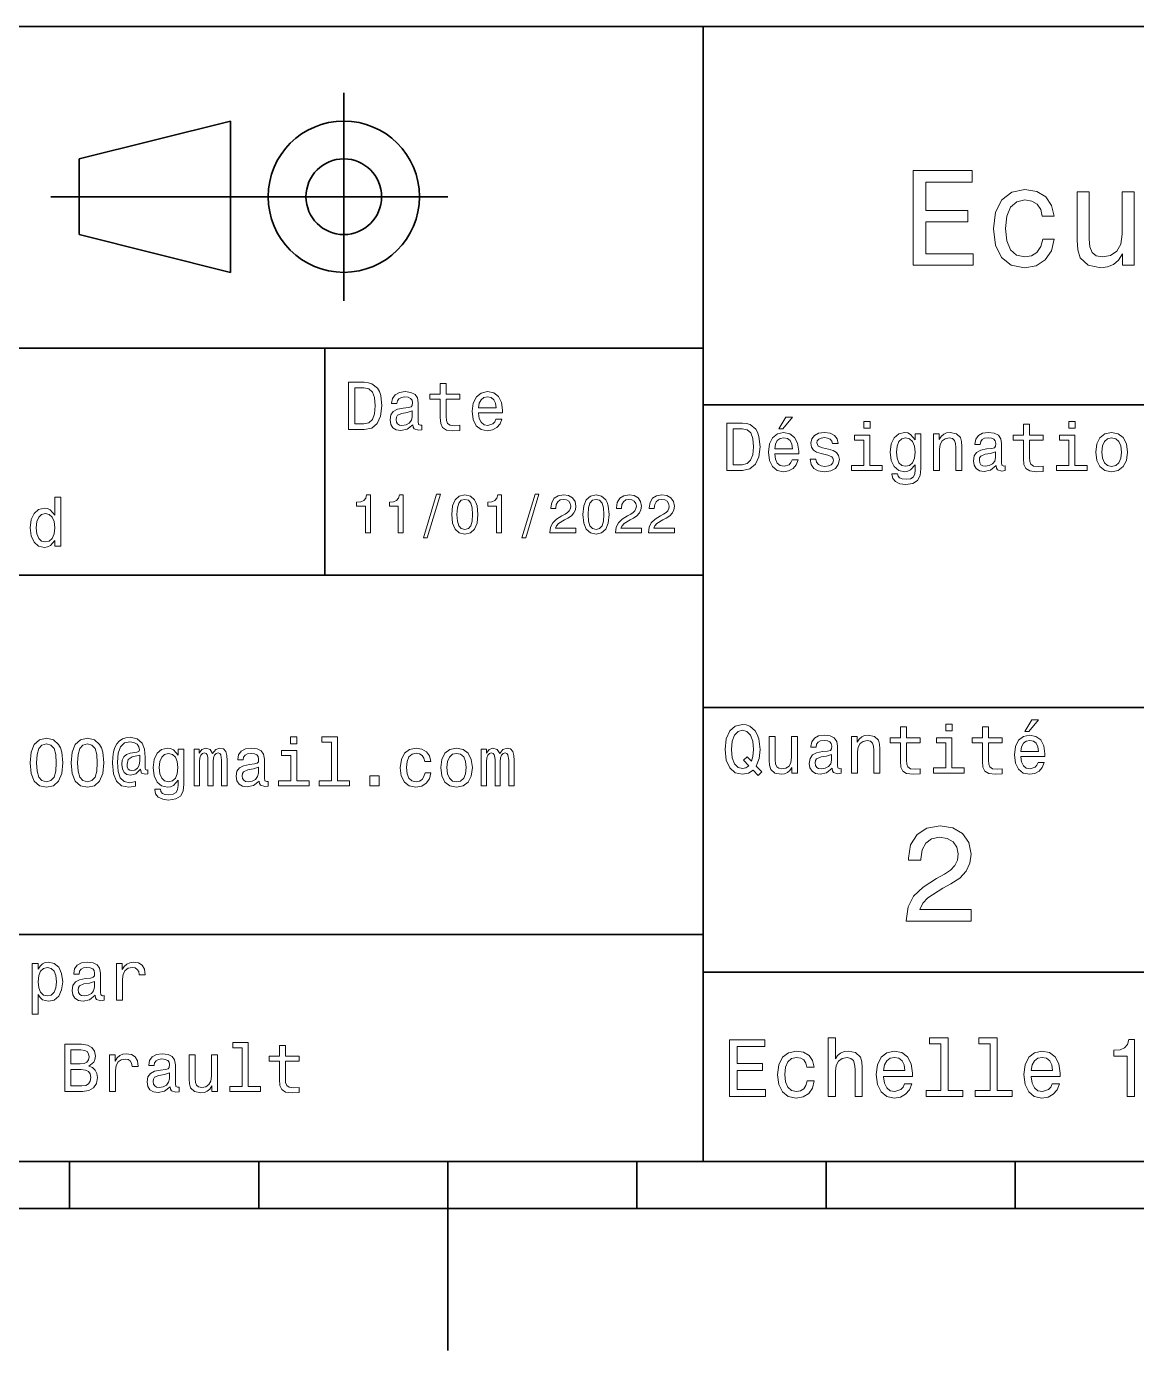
# Model space of a CAD drawing. Extents: x 0 to 297, y 0 to 210.
# Drawn here: x 126.2 to 184.9, y 0 to 70 of the extents above; entities that cross this region are included whole.
import ezdxf

# ---------------------------------------------------------------- set-up
doc = ezdxf.new("R2010")
doc.units = 0

msp = doc.modelspace()

# ---------------------------------------------------------------- linework, layer by layer
at = {"color": 7, "lineweight": 35}
for p, q in [((97, 70), (287, 70)), ((162, 10), (162, 70)), ((127.5, 61), (148.5, 61)), ((97, 53), (162, 53)), ((162, 50), (287, 50)), ((97, 41), (162, 41)), ((162, 34), (287, 34)), ((97, 22), (162, 22)), ((162, 20), (287, 20)), ((10, 10), (287, 10)), ((97, 10), (287, 10)), ((98.5, 7.5), (198.5, 7.5))]:
    msp.add_line(p, q, dxfattribs=at)
at = {"color": 7, "lineweight": 35, "ltscale": 0.275}
msp.add_line((143, 55.5), (143, 66.5), dxfattribs=at)
at = {"color": 7, "lineweight": 35, "ltscale": 0.206155}
for p, q in [((129, 63), (137, 65)), ((137, 57), (129, 59))]:
    msp.add_line(p, q, dxfattribs=at)
at = {"color": 7, "lineweight": 35, "ltscale": 0.2}
msp.add_line((137, 65), (137, 57), dxfattribs=at)
at = {"color": 7, "lineweight": 35, "ltscale": 0.1}
msp.add_line((129, 59), (129, 63), dxfattribs=at)
at = {"color": 7, "lineweight": 35, "ltscale": 0.3}
msp.add_line((142, 41), (142, 53), dxfattribs=at)
at = {"color": 7, "lineweight": 35, "ltscale": 0.0625}
for p, q in [((128.5, 10), (128.5, 7.5)), ((138.5, 10), (138.5, 7.5)), ((158.5, 10), (158.5, 7.5)), ((168.5, 10), (168.5, 7.5)), ((178.5, 10), (178.5, 7.5))]:
    msp.add_line(p, q, dxfattribs=at)
at = {"color": 7, "lineweight": 35, "ltscale": 0.25}
msp.add_line((148.5, 10), (148.5, 0), dxfattribs=at)
at = {"color": 7, "lineweight": 13}
for points in [[(173.109512, 57.381123), (176.279541, 57.381123), (176.279541, 57.986309), (173.772339, 57.986309), (173.772339, 59.679394), (176.005768, 59.679394), (176.005768, 60.277374), (173.772339, 60.277374), (173.772339, 61.775936), (176.221893, 61.775936), (176.221893, 62.381123), (173.109512, 62.381123)], [(179.932281, 59.967579), (180.559082, 59.967579), (180.429398, 60.543945), (180.119598, 60.997837), (179.636887, 61.278816), (179.010086, 61.386887), (178.318436, 61.242794), (177.792511, 60.839336), (177.46109, 60.183716), (177.345825, 59.304752), (177.453888, 58.432995), (177.778091, 57.78458), (178.289627, 57.381123), (178.988464, 57.244236), (179.608063, 57.352303), (180.090775, 57.6549), (180.42218, 58.130402), (180.566284, 58.764408), (179.96109, 58.764408), (179.853027, 58.36095), (179.651291, 58.058357), (179.363113, 57.871037), (179.010086, 57.8134), (178.570602, 57.907059), (178.253601, 58.195244), (178.059082, 58.663544), (177.994232, 59.326366), (178.059082, 59.974781), (178.260803, 60.443081), (178.585007, 60.731266), (179.010086, 60.83213), (179.38472, 60.767288), (179.66571, 60.601585), (179.853027, 60.327808)], [(184.788177, 61.25), (184.154175, 61.25), (184.154175, 59.016571), (184.082123, 58.497837), (183.873199, 58.123196), (183.548996, 57.892651), (183.123917, 57.820602), (182.785294, 57.878242), (182.569168, 58.051151), (182.446686, 58.346542), (182.417862, 58.764408), (182.417862, 61.25), (181.783859, 61.25), (181.783859, 58.706772), (181.805481, 58.195244), (181.942368, 57.770172), (182.360229, 57.381123), (183.030258, 57.244236), (183.390488, 57.294666), (183.700287, 57.424351), (183.966858, 57.647694), (184.182999, 57.971901), (184.182999, 57.381123), (184.788177, 57.381123)], [(144.080688, 51.190563), (143.248566, 51.190563), (143.248566, 48.690563), (144.080688, 48.690563), (144.473343, 48.769814), (144.765137, 49.011169), (144.945251, 49.40382), (145.010086, 49.940563), (144.952454, 50.488113), (144.880402, 50.70425), (144.779541, 50.877163), (144.487747, 51.111313), (144.296829, 51.168949)], [(148.100861, 50.289986), (148.100861, 49.320965), (148.122482, 49.007565), (148.223343, 48.791428), (148.425079, 48.665348), (148.767288, 48.62212), (149.141937, 48.640129), (149.141937, 48.913906), (148.868149, 48.892292), (148.619598, 48.921112), (148.486313, 49.011169), (148.42868, 49.162464), (148.417862, 49.375), (148.417862, 50.289986), (149.141937, 50.289986), (149.141937, 50.560158), (148.417862, 50.560158), (148.417862, 51.125721), (148.100861, 51.125721), (148.100861, 50.560158), (147.553314, 50.560158), (147.553314, 50.289986)], [(144.055481, 50.891571), (144.329254, 50.837536), (144.516571, 50.671829), (144.628235, 50.376442), (144.664261, 49.940563), (144.624634, 49.519093), (144.51297, 49.223705), (144.322052, 49.047192), (144.055481, 48.989555), (143.583572, 48.989555), (143.583572, 50.891571)], [(146.656342, 48.942726), (146.656342, 48.931919), (146.674347, 48.809441), (146.728394, 48.722984), (146.955338, 48.654541), (147.131851, 48.683357), (147.131851, 48.928314), (147.056198, 48.917507), (146.955338, 48.96434), (146.937317, 49.108429), (146.937317, 50.109871), (146.894089, 50.365635), (146.768005, 50.54575), (146.548264, 50.65382), (146.23848, 50.693443), (145.935883, 50.650219), (145.71254, 50.52774), (145.572052, 50.336815), (145.525223, 50.084656), (145.525223, 50.063042), (145.809799, 50.063042), (145.835022, 50.21434), (145.914261, 50.322407), (146.043945, 50.387249), (146.227661, 50.412464), (146.404175, 50.394455), (146.530258, 50.34042), (146.605911, 50.246758), (146.631119, 50.117077), (146.616714, 49.965778), (146.559082, 49.890129), (146.414978, 49.854107), (146.144806, 49.825291), (145.835022, 49.760448), (145.61528, 49.645176), (145.485596, 49.465057), (145.445969, 49.19849), (145.481995, 48.960735), (145.593658, 48.784222), (145.773773, 48.67255), (146.022339, 48.632927), (146.357346, 48.708576)], [(150.121765, 49.565922), (151.389771, 49.565922), (151.393372, 49.713619), (151.335739, 50.127884), (151.177231, 50.437683), (150.925079, 50.625), (150.590057, 50.693443), (150.262253, 50.621399), (150.010086, 50.41967), (149.847977, 50.091862), (149.790344, 49.659584), (149.844376, 49.216499), (150.006485, 48.892292), (150.255051, 48.690563), (150.579254, 48.62212), (150.860229, 48.668949), (151.090775, 48.791428), (151.260086, 48.98595), (151.357346, 49.245319), (151.043945, 49.245319), (150.979111, 49.101227), (150.885452, 48.993156), (150.618881, 48.9067), (150.413544, 48.946327), (150.258652, 49.072407), (150.157776, 49.27774), (150.121765, 49.555115)], [(150.121765, 49.832493), (150.161377, 50.081055), (150.258652, 50.264771), (150.406342, 50.376442), (150.600861, 50.416069), (150.791794, 50.376442), (150.939484, 50.264771), (151.029541, 50.081055), (151.061966, 49.832493)], [(146.620316, 49.367798), (146.577087, 49.180477), (146.461823, 49.036385), (146.28891, 48.942726), (146.07637, 48.910305), (145.939484, 48.928314), (145.842224, 48.98595), (145.780975, 49.086815), (145.76297, 49.227306), (145.777374, 49.353386), (145.835022, 49.443443), (146.065567, 49.544312), (146.357346, 49.587536), (146.620316, 49.673992)], [(164.080688, 49.030979), (163.248566, 49.030979), (163.248566, 46.530979), (164.080688, 46.530979), (164.473343, 46.610229), (164.765137, 46.851585), (164.945251, 47.244236), (165.010086, 47.780979), (164.952454, 48.328529), (164.880402, 48.544666), (164.779541, 48.717579), (164.487747, 48.951729), (164.296829, 49.009365)], [(166.004318, 48.728386), (166.216858, 48.728386), (166.717575, 49.340778), (166.364548, 49.340778)], [(170.824203, 49.117435), (170.489197, 49.117435), (170.489197, 48.757202), (170.824203, 48.757202)], [(181.667145, 49.117435), (181.332138, 49.117435), (181.332138, 48.757202), (181.667145, 48.757202)], [(164.055481, 48.731987), (164.329254, 48.677952), (164.516571, 48.512245), (164.628235, 48.216858), (164.664261, 47.780979), (164.624634, 47.359509), (164.51297, 47.064121), (164.322052, 46.887608), (164.055481, 46.829971), (163.583572, 46.829971), (163.583572, 48.731987)], [(165.784576, 47.406338), (167.052597, 47.406338), (167.056198, 47.554035), (166.998566, 47.9683), (166.840057, 48.278099), (166.587891, 48.465416), (166.252884, 48.533859), (165.925079, 48.461815), (165.672913, 48.260086), (165.510803, 47.932278), (165.453171, 47.5), (165.507202, 47.056915), (165.669312, 46.732708), (165.917862, 46.530979), (166.242081, 46.462536), (166.523056, 46.509365), (166.753601, 46.631844), (166.922913, 46.826366), (167.020172, 47.085735), (166.706772, 47.085735), (166.641937, 46.941643), (166.548264, 46.833572), (166.281708, 46.747116), (166.07637, 46.786743), (165.921463, 46.912823), (165.820602, 47.118156), (165.784576, 47.395531)], [(168.623199, 47.658501), (168.317001, 47.730545), (168.090057, 47.8134), (168.014404, 47.982708), (168.036026, 48.101585), (168.111664, 48.188038), (168.234146, 48.242073), (168.41066, 48.263687), (168.579971, 48.242073), (168.713257, 48.177231), (168.799713, 48.079971), (168.835739, 47.950287), (169.145538, 47.950287), (169.145538, 47.957493), (169.091492, 48.191643), (168.943802, 48.375359), (168.713257, 48.490635), (168.41066, 48.533859), (168.104462, 48.490635), (167.881119, 48.371758), (167.740631, 48.195244), (167.697403, 47.971901), (167.729828, 47.755764), (167.830688, 47.604465), (167.996399, 47.496399), (168.237747, 47.42075), (168.590775, 47.334293), (168.806915, 47.244236), (168.864548, 47.172188), (168.886169, 47.064121), (168.853745, 46.930836), (168.767288, 46.829971), (168.626801, 46.765129), (168.439484, 46.743515), (168.241348, 46.765129), (168.09726, 46.840778), (168, 46.963257), (167.960373, 47.132565), (167.654175, 47.132565), (167.704605, 46.844379), (167.85231, 46.635445), (168.086456, 46.509365), (168.41066, 46.462536), (168.749283, 46.509365), (168.997833, 46.635445), (169.149139, 46.837173), (169.203171, 47.100143), (169.163544, 47.327087), (169.05188, 47.481987), (168.868149, 47.582851)], [(170.8134, 46.79755), (170.8134, 48.400574), (169.999283, 48.400574), (169.999283, 48.130402), (170.496399, 48.130402), (170.496399, 46.79755), (169.847977, 46.79755), (169.847977, 46.530979), (171.469025, 46.530979), (171.469025, 46.79755)], [(173.518738, 46.617435), (173.518738, 48.465416), (173.216141, 48.465416), (173.216141, 48.152016), (172.967575, 48.4366), (172.816284, 48.508644), (172.646973, 48.533859), (172.340775, 48.461815), (172.103027, 48.260086), (171.94812, 47.935879), (171.894089, 47.5), (171.94812, 47.060516), (172.103027, 46.736309), (172.340775, 46.530979), (172.646973, 46.462536), (172.819885, 46.487751), (172.963974, 46.552593), (173.216141, 46.826366), (173.216141, 46.552593), (173.187317, 46.336456), (173.108063, 46.181557), (172.956772, 46.091499), (172.729828, 46.059078), (172.531708, 46.080692), (172.391205, 46.134727), (172.30835, 46.228386), (172.283142, 46.354465), (171.976944, 46.354465), (171.976944, 46.340057), (172.023773, 46.109509), (172.167862, 45.9366), (172.398407, 45.824928), (172.711823, 45.785301), (173.086456, 45.839336), (173.335022, 45.990635), (173.47551, 46.253601)], [(174.181549, 46.530979), (174.498566, 46.530979), (174.498566, 47.647694), (174.530975, 47.903458), (174.635452, 48.090778), (174.797546, 48.206051), (175.013687, 48.249279), (175.1866, 48.213257), (175.294662, 48.115993), (175.348709, 47.953888), (175.366714, 47.737751), (175.366714, 46.530979), (175.683716, 46.530979), (175.683716, 47.802593), (175.669312, 48.058357), (175.604462, 48.270893), (175.391937, 48.465416), (175.060516, 48.533859), (174.876801, 48.508644), (174.721909, 48.440201), (174.588623, 48.324928), (174.484146, 48.170029), (174.484146, 48.465416), (174.181549, 48.465416)], [(177.499283, 46.783142), (177.499283, 46.772335), (177.517288, 46.649857), (177.57132, 46.5634), (177.798264, 46.494957), (177.974777, 46.523773), (177.974777, 46.76873), (177.899139, 46.757923), (177.798264, 46.804756), (177.780258, 46.948845), (177.780258, 47.950287), (177.73703, 48.206051), (177.610947, 48.386166), (177.391205, 48.494236), (177.081406, 48.533859), (176.778824, 48.490635), (176.555481, 48.368156), (176.414978, 48.177231), (176.368149, 47.925072), (176.368149, 47.903458), (176.65274, 47.903458), (176.677948, 48.054756), (176.757202, 48.162823), (176.886887, 48.227665), (177.070602, 48.25288), (177.247116, 48.234871), (177.373199, 48.180836), (177.448853, 48.087173), (177.47406, 47.957493), (177.459656, 47.806194), (177.402023, 47.730545), (177.257919, 47.694523), (176.987747, 47.665707), (176.677948, 47.600864), (176.458206, 47.485592), (176.328537, 47.305473), (176.28891, 47.038906), (176.324921, 46.801151), (176.4366, 46.624638), (176.616714, 46.512966), (176.86528, 46.473343), (177.200287, 46.548992)], [(178.943802, 48.130402), (178.943802, 47.161381), (178.965424, 46.84798), (179.066284, 46.631844), (179.268005, 46.505764), (179.610229, 46.462536), (179.984863, 46.480545), (179.984863, 46.754322), (179.71109, 46.732708), (179.46254, 46.761528), (179.329254, 46.851585), (179.271606, 47.00288), (179.260803, 47.215416), (179.260803, 48.130402), (179.984863, 48.130402), (179.984863, 48.400574), (179.260803, 48.400574), (179.260803, 48.966137), (178.943802, 48.966137), (178.943802, 48.400574), (178.396255, 48.400574), (178.396255, 48.130402)], [(181.656342, 46.79755), (181.656342, 48.400574), (180.842224, 48.400574), (180.842224, 48.130402), (181.33934, 48.130402), (181.33934, 46.79755), (180.690918, 46.79755), (180.690918, 46.530979), (182.311966, 46.530979), (182.311966, 46.79755)], [(182.762253, 47.496399), (182.819885, 47.056915), (182.985596, 46.732708), (183.248566, 46.530979), (183.601593, 46.462536), (183.951004, 46.530979), (184.213974, 46.729107), (184.379684, 47.053314), (184.440918, 47.496399), (184.379684, 47.935879), (184.213974, 48.263687), (183.951004, 48.461815), (183.601593, 48.533859), (183.248566, 48.461815), (182.985596, 48.260086), (182.819885, 47.935879)], [(165.784576, 47.672909), (165.824203, 47.921471), (165.921463, 48.105186), (166.069168, 48.216858), (166.263687, 48.256485), (166.454605, 48.216858), (166.60231, 48.105186), (166.692368, 47.921471), (166.724777, 47.672909)], [(172.221909, 47.5), (172.254318, 47.820606), (172.351593, 48.058357), (172.502884, 48.198845), (172.704605, 48.249279), (172.917145, 48.198845), (173.075653, 48.058357), (173.172913, 47.820606), (173.208939, 47.5), (173.172913, 47.172188), (173.075653, 46.938038), (172.917145, 46.793949), (172.704605, 46.747116), (172.502884, 46.793949), (172.351593, 46.938038), (172.254318, 47.175793)], [(183.086456, 47.5), (183.118881, 47.824207), (183.219742, 48.058357), (183.381851, 48.20245), (183.601593, 48.25288), (183.817719, 48.20245), (183.979828, 48.061958), (184.080688, 47.824207), (184.116714, 47.5), (184.080688, 47.172188), (183.979828, 46.934437), (183.817719, 46.790344), (183.601593, 46.743515), (183.381851, 46.790344), (183.219742, 46.934437), (183.118881, 47.172188)], [(177.463257, 47.208214), (177.420029, 47.020893), (177.304749, 46.876801), (177.131851, 46.783142), (176.919312, 46.750721), (176.782425, 46.76873), (176.68515, 46.826366), (176.623917, 46.927231), (176.605911, 47.067722), (176.620316, 47.193802), (176.677948, 47.283859), (176.908508, 47.384727), (177.200287, 47.427952), (177.463257, 47.514408)], [(127.719025, 42.829971), (127.719025, 42.530979), (128.036026, 42.530979), (128.036026, 45.117435), (127.722626, 45.117435), (127.722626, 44.170029), (127.48127, 44.443802), (127.33358, 44.508644), (127.164268, 44.533859), (126.85807, 44.461815), (126.620323, 44.260086), (126.465424, 43.935879), (126.411385, 43.5), (126.465424, 43.064121), (126.620323, 42.736309), (126.85807, 42.530979), (127.164268, 42.462536), (127.33358, 42.487751), (127.484879, 42.552593)], [(144.14122, 43.224785), (144.403458, 43.224785), (144.403458, 45.239193), (144.207504, 45.239193), (144.155624, 45.0634), (144.05188, 44.945248), (143.893372, 44.876083), (143.674362, 44.853027), (143.674362, 44.648415), (144.14122, 44.648415)], [(145.876083, 43.224785), (146.138336, 43.224785), (146.138336, 45.239193), (145.942368, 45.239193), (145.890488, 45.0634), (145.786743, 44.945248), (145.62825, 44.876083), (145.409225, 44.853027), (145.409225, 44.648415), (145.876083, 44.648415)], [(147.213257, 42.956772), (147.412109, 42.956772), (148.109512, 45.279541), (147.907791, 45.279541)], [(148.703171, 44.201729), (148.746399, 43.749279), (148.881851, 43.426514), (149.097992, 43.230549), (149.397705, 43.167149), (149.694534, 43.230549), (149.910675, 43.426514), (150.043228, 43.749279), (150.08934, 44.201729), (150.043228, 44.651299), (149.98848, 44.829971), (149.910675, 44.976948), (149.694534, 45.172913), (149.397705, 45.239193), (149.097992, 45.172913), (148.881851, 44.974064), (148.746399, 44.651299)], [(148.979828, 44.201729), (149.002884, 44.550434), (149.074936, 44.801155), (149.20462, 44.948128), (149.397705, 45), (149.587906, 44.948128), (149.71759, 44.801155), (149.789627, 44.550434), (149.812683, 44.201729), (149.789627, 43.850143), (149.71759, 43.599426), (149.587906, 43.45245), (149.397705, 43.403458), (149.20462, 43.45245), (149.074936, 43.599426), (149.002884, 43.850143)], [(151.080688, 43.224785), (151.342941, 43.224785), (151.342941, 45.239193), (151.146973, 45.239193), (151.095108, 45.0634), (150.991364, 44.945248), (150.832855, 44.876083), (150.613831, 44.853027), (150.613831, 44.648415), (151.080688, 44.648415)], [(152.417877, 42.956772), (152.616714, 42.956772), (153.314133, 45.279541), (153.112396, 45.279541)], [(153.899139, 43.224785), (155.273773, 43.224785), (155.273773, 43.472622), (154.187317, 43.472622), (154.247849, 43.60807), (154.351593, 43.720463), (154.671478, 43.925072), (154.841507, 44.011528), (155.031708, 44.135448), (155.167145, 44.279541), (155.244965, 44.44957), (155.273773, 44.642651), (155.224792, 44.884727), (155.08934, 45.074928), (154.881851, 45.195965), (154.613831, 45.239193), (154.337173, 45.190201), (154.126801, 45.054756), (153.991364, 44.838619), (153.945251, 44.553314), (153.945251, 44.51297), (154.207504, 44.51297), (154.207504, 44.536022), (154.233429, 44.731991), (154.311249, 44.876083), (154.435165, 44.9683), (154.599426, 45), (154.766571, 44.971184), (154.890488, 44.899136), (154.971191, 44.786743), (155, 44.645535), (154.979828, 44.51297), (154.925079, 44.400578), (154.832855, 44.302593), (154.706055, 44.216141), (154.536026, 44.12392), (154.253601, 43.945248), (154.054764, 43.755043), (153.9366, 43.524498), (153.899139, 43.233429)], [(155.642654, 44.201729), (155.685883, 43.749279), (155.821335, 43.426514), (156.037476, 43.230549), (156.337173, 43.167149), (156.634003, 43.230549), (156.850143, 43.426514), (156.982712, 43.749279), (157.028824, 44.201729), (156.982712, 44.651299), (156.927963, 44.829971), (156.850143, 44.976948), (156.634003, 45.172913), (156.337173, 45.239193), (156.037476, 45.172913), (155.821335, 44.974064), (155.685883, 44.651299)], [(155.919312, 44.201729), (155.942368, 44.550434), (156.01442, 44.801155), (156.144104, 44.948128), (156.337173, 45), (156.527374, 44.948128), (156.657059, 44.801155), (156.729111, 44.550434), (156.752167, 44.201729), (156.729111, 43.850143), (156.657059, 43.599426), (156.527374, 43.45245), (156.337173, 43.403458), (156.144104, 43.45245), (156.01442, 43.599426), (155.942368, 43.850143)], [(157.368881, 43.224785), (158.743515, 43.224785), (158.743515, 43.472622), (157.657059, 43.472622), (157.71759, 43.60807), (157.821335, 43.720463), (158.14122, 43.925072), (158.311249, 44.011528), (158.50145, 44.135448), (158.636887, 44.279541), (158.714706, 44.44957), (158.743515, 44.642651), (158.694534, 44.884727), (158.559082, 45.074928), (158.351593, 45.195965), (158.083572, 45.239193), (157.806915, 45.190201), (157.596542, 45.054756), (157.461105, 44.838619), (157.414993, 44.553314), (157.414993, 44.51297), (157.677231, 44.51297), (157.677231, 44.536022), (157.703171, 44.731991), (157.780991, 44.876083), (157.904907, 44.9683), (158.069168, 45), (158.236313, 44.971184), (158.360229, 44.899136), (158.440918, 44.786743), (158.469742, 44.645535), (158.44957, 44.51297), (158.394821, 44.400578), (158.302597, 44.302593), (158.175797, 44.216141), (158.005768, 44.12392), (157.723343, 43.945248), (157.524506, 43.755043), (157.406342, 43.524498), (157.368881, 43.233429)], [(159.103745, 43.224785), (160.478394, 43.224785), (160.478394, 43.472622), (159.391937, 43.472622), (159.452454, 43.60807), (159.556198, 43.720463), (159.876083, 43.925072), (160.046112, 44.011528), (160.236313, 44.135448), (160.371765, 44.279541), (160.44957, 44.44957), (160.478394, 44.642651), (160.429398, 44.884727), (160.293945, 45.074928), (160.086456, 45.195965), (159.818451, 45.239193), (159.541794, 45.190201), (159.331421, 45.054756), (159.195969, 44.838619), (159.149857, 44.553314), (159.149857, 44.51297), (159.412109, 44.51297), (159.412109, 44.536022), (159.438049, 44.731991), (159.515854, 44.876083), (159.639771, 44.9683), (159.804031, 45), (159.971191, 44.971184), (160.095108, 44.899136), (160.175797, 44.786743), (160.20462, 44.645535), (160.184448, 44.51297), (160.129684, 44.400578), (160.037476, 44.302593), (159.91066, 44.216141), (159.740631, 44.12392), (159.458221, 43.945248), (159.259369, 43.755043), (159.14122, 43.524498), (159.103745, 43.233429)], [(127.218307, 44.249279), (127.427238, 44.198845), (127.585739, 44.058357), (127.679398, 43.824207), (127.715424, 43.5), (127.679398, 43.172188), (127.585739, 42.938038), (127.427238, 42.793949), (127.218307, 42.747116), (127.020172, 42.793949), (126.868881, 42.938038), (126.768013, 43.175793), (126.735596, 43.5), (126.768013, 43.820606), (126.868881, 44.054756), (127.020172, 44.198845)], [(164.642654, 30.685879), (164.916428, 30.401297), (165.107346, 30.592218), (164.811966, 30.894812), (164.963257, 31.305475), (165.010086, 31.780979), (164.941635, 32.339336), (164.862396, 32.56628), (164.757919, 32.753601), (164.46254, 33.009365), (164.282425, 33.074207), (164.08429, 33.099422), (163.702454, 33.009365), (163.41066, 32.757202), (163.223343, 32.342937), (163.158508, 31.780979), (163.223343, 31.219019), (163.407059, 30.804754), (163.698853, 30.54899), (164.08429, 30.462536), (164.39769, 30.520172)], [(172.438034, 32.130402), (172.438034, 31.161383), (172.459656, 30.847982), (172.560516, 30.631844), (172.762253, 30.505762), (173.104462, 30.462536), (173.479111, 30.480547), (173.479111, 30.754322), (173.205338, 30.732708), (172.956772, 30.761526), (172.823486, 30.851583), (172.765854, 31.002882), (172.755035, 31.215418), (172.755035, 32.130402), (173.479111, 32.130402), (173.479111, 32.400574), (172.755035, 32.400574), (172.755035, 32.966137), (172.438034, 32.966137), (172.438034, 32.400574), (171.890488, 32.400574), (171.890488, 32.130402)], [(175.161377, 33.117435), (174.82637, 33.117435), (174.82637, 32.757202), (175.161377, 32.757202)], [(176.775223, 32.130402), (176.775223, 31.161383), (176.796829, 30.847982), (176.89769, 30.631844), (177.099426, 30.505762), (177.44165, 30.462536), (177.816284, 30.480547), (177.816284, 30.754322), (177.542511, 30.732708), (177.293945, 30.761526), (177.16066, 30.851583), (177.103027, 31.002882), (177.092224, 31.215418), (177.092224, 32.130402), (177.816284, 32.130402), (177.816284, 32.400574), (177.092224, 32.400574), (177.092224, 32.966137), (176.775223, 32.966137), (176.775223, 32.400574), (176.227661, 32.400574), (176.227661, 32.130402)], [(179.015854, 32.728386), (179.228394, 32.728386), (179.729111, 33.340778), (179.376083, 33.340778)], [(126.407784, 31.071325), (126.461823, 30.505762), (126.631126, 30.102304), (126.901299, 29.857347), (127.27594, 29.778097), (127.64698, 29.857347), (127.917152, 30.102304), (128.082855, 30.505762), (128.140488, 31.071325), (128.082855, 31.633286), (128.01442, 31.856628), (127.917152, 32.040344), (127.64698, 32.285301), (127.27594, 32.368156), (126.901299, 32.285301), (126.631126, 32.036743), (126.461823, 31.633286)], [(128.57637, 31.071325), (128.630402, 30.505762), (128.799713, 30.102304), (129.069885, 29.857347), (129.444534, 29.778097), (129.815567, 29.857347), (130.085739, 30.102304), (130.25145, 30.505762), (130.309082, 31.071325), (130.25145, 31.633286), (130.182999, 31.856628), (130.085739, 32.040344), (129.815567, 32.285301), (129.444534, 32.368156), (129.069885, 32.285301), (128.799713, 32.036743), (128.630402, 31.633286)], [(132.636169, 30.487751), (132.636169, 30.696686), (132.578537, 30.685879), (132.510101, 30.711094), (132.48848, 30.786743), (132.48848, 31.377522), (132.459656, 31.795389), (132.344391, 32.105186), (132.074219, 32.335735), (131.695969, 32.418587), (131.476227, 32.396973), (131.28891, 32.33213), (131.126801, 32.224064), (130.997131, 32.072765), (130.896255, 31.881844), (130.824219, 31.647694), (130.780991, 31.366714), (130.766571, 31.049711), (130.817017, 30.491354), (130.979111, 30.0951), (131.249283, 29.857347), (131.634735, 29.7817), (131.987762, 29.839336), (131.987762, 30.077089), (131.677963, 30.019451), (131.378967, 30.08069), (131.180847, 30.278818), (131.072769, 30.613832), (131.040344, 31.100143), (131.07637, 31.575647), (131.198853, 31.914265), (131.396973, 32.119595), (131.685165, 32.188038), (131.904907, 32.148415), (132.067017, 32.054756), (132.167877, 31.914265), (132.203888, 31.752161), (132.164276, 31.672911), (132.056198, 31.636887), (131.703171, 31.582851), (131.508652, 31.503601), (131.368164, 31.381123), (131.285309, 31.211815), (131.260101, 30.988472), (131.292511, 30.747118), (131.382568, 30.567001), (131.530273, 30.45533), (131.724792, 30.419308), (132.009369, 30.494957), (132.250732, 30.732708), (132.250732, 30.711094), (132.308365, 30.520172), (132.506485, 30.462536)], [(140.521606, 32.4366), (140.1866, 32.4366), (140.1866, 32.076366), (140.521606, 32.076366)], [(142.340775, 32.170029), (142.340775, 30.116714), (141.688751, 30.116714), (141.688751, 29.850143), (143.306198, 29.850143), (143.306198, 30.116714), (142.657776, 30.116714), (142.657776, 32.4366), (141.843658, 32.4366), (141.843658, 32.170029)], [(164.41571, 30.916426), (164.260803, 30.801151), (164.08429, 30.765129), (163.850143, 30.829971), (163.666428, 31.024494), (163.543945, 31.341497), (163.504318, 31.780979), (163.543945, 32.216858), (163.662827, 32.537464), (163.846542, 32.731987), (164.08429, 32.80043), (164.318451, 32.731987), (164.502167, 32.533859), (164.621033, 32.213257), (164.664261, 31.780979), (164.631851, 31.40634), (164.5634, 31.150576), (164.329254, 31.395533), (164.13472, 31.211815)], [(166.998566, 32.465416), (166.681549, 32.465416), (166.681549, 31.348703), (166.645538, 31.089336), (166.541061, 30.902016), (166.378967, 30.786743), (166.166428, 30.750719), (165.997116, 30.779539), (165.889053, 30.865993), (165.827805, 31.013687), (165.8134, 31.222622), (165.8134, 32.465416), (165.496399, 32.465416), (165.496399, 31.193804), (165.507202, 30.93804), (165.575653, 30.725504), (165.784576, 30.530979), (166.119598, 30.462536), (166.299713, 30.487751), (166.454605, 30.552593), (166.587891, 30.664265), (166.695969, 30.826368), (166.695969, 30.530979), (166.998566, 30.530979)], [(168.824921, 30.78314), (168.824921, 30.772333), (168.842941, 30.649855), (168.896973, 30.5634), (169.123917, 30.494957), (169.30043, 30.523775), (169.30043, 30.768732), (169.224777, 30.757925), (169.123917, 30.804754), (169.105911, 30.948847), (169.105911, 31.950287), (169.062683, 32.206051), (168.9366, 32.386166), (168.716858, 32.494236), (168.407059, 32.533859), (168.104462, 32.490635), (167.881119, 32.368156), (167.740631, 32.177231), (167.693802, 31.925072), (167.693802, 31.903458), (167.978394, 31.903458), (168.003601, 32.054756), (168.082855, 32.162823), (168.21254, 32.227665), (168.396255, 32.25288), (168.572769, 32.234871), (168.698853, 32.180836), (168.77449, 32.087173), (168.799713, 31.957493), (168.785309, 31.806194), (168.727661, 31.730547), (168.583572, 31.694523), (168.3134, 31.665705), (168.003601, 31.600864), (167.783859, 31.48559), (167.654175, 31.305475), (167.614548, 31.038904), (167.650574, 30.801151), (167.762253, 30.62464), (167.942368, 30.512968), (168.190918, 30.473343), (168.52594, 30.54899)], [(169.844376, 30.530979), (170.161377, 30.530979), (170.161377, 31.647694), (170.193802, 31.903458), (170.298279, 32.090778), (170.460373, 32.206051), (170.676514, 32.249279), (170.849426, 32.213257), (170.957489, 32.115993), (171.011536, 31.95389), (171.029541, 31.737751), (171.029541, 30.530979), (171.346542, 30.530979), (171.346542, 31.802593), (171.332138, 32.058357), (171.267288, 32.270893), (171.054749, 32.465416), (170.723343, 32.533859), (170.539627, 32.508644), (170.38472, 32.440201), (170.251434, 32.324928), (170.146973, 32.170029), (170.146973, 32.465416), (169.844376, 32.465416)], [(175.150574, 30.79755), (175.150574, 32.400574), (174.336456, 32.400574), (174.336456, 32.130402), (174.833572, 32.130402), (174.833572, 30.79755), (174.185165, 30.79755), (174.185165, 30.530979), (175.806198, 30.530979), (175.806198, 30.79755)], [(178.796112, 31.40634), (180.064117, 31.40634), (180.067719, 31.554033), (180.010086, 31.9683), (179.851593, 32.278099), (179.599426, 32.465416), (179.264404, 32.533859), (178.9366, 32.461815), (178.684433, 32.260086), (178.522339, 31.932276), (178.464691, 31.5), (178.518738, 31.056915), (178.680832, 30.732708), (178.929398, 30.530979), (179.253601, 30.462536), (179.534576, 30.509365), (179.765137, 30.631844), (179.934433, 30.826368), (180.031708, 31.085733), (179.718292, 31.085733), (179.653458, 30.941643), (179.559799, 30.833572), (179.293228, 30.747118), (179.087891, 30.786743), (178.932999, 30.912823), (178.832138, 31.118155), (178.796112, 31.395533)], [(178.796112, 31.672911), (178.835739, 31.921469), (178.932999, 32.105186), (179.080688, 32.216858), (179.275208, 32.256485), (179.466141, 32.216858), (179.613831, 32.105186), (179.703888, 31.921469), (179.736313, 31.672911)], [(126.753609, 31.071325), (126.782425, 31.507204), (126.872482, 31.820604), (127.034584, 32.004322), (127.27594, 32.069164), (127.513695, 32.004322), (127.675797, 31.820604), (127.765854, 31.507204), (127.79467, 31.071325), (127.765854, 30.631844), (127.675797, 30.318443), (127.513695, 30.134726), (127.27594, 30.073486), (127.034584, 30.134726), (126.872482, 30.318443), (126.782425, 30.631844)], [(128.922195, 31.071325), (128.951019, 31.507204), (129.041077, 31.820604), (129.203171, 32.004322), (129.444534, 32.069164), (129.682281, 32.004322), (129.844391, 31.820604), (129.934448, 31.507204), (129.963257, 31.071325), (129.934448, 30.631844), (129.844391, 30.318443), (129.682281, 30.134726), (129.444534, 30.073486), (129.203171, 30.134726), (129.041077, 30.318443), (128.951019, 30.631844)], [(134.541794, 29.936598), (134.541794, 31.784582), (134.239197, 31.784582), (134.239197, 31.47118), (133.990631, 31.755764), (133.83934, 31.827808), (133.670029, 31.853025), (133.363831, 31.780979), (133.126083, 31.57925), (132.971191, 31.255043), (132.917145, 30.819164), (132.971191, 30.379683), (133.126083, 30.055475), (133.363831, 29.850143), (133.670029, 29.7817), (133.842941, 29.806915), (133.98703, 29.871758), (134.239197, 30.145533), (134.239197, 29.871758), (134.210388, 29.655619), (134.131134, 29.500719), (133.979828, 29.410662), (133.752884, 29.378241), (133.554764, 29.399855), (133.414276, 29.45389), (133.331421, 29.54755), (133.306198, 29.67363), (133, 29.67363), (133, 29.659222), (133.046829, 29.428673), (133.190918, 29.255764), (133.421478, 29.144091), (133.734879, 29.104465), (134.109512, 29.158501), (134.358078, 29.309797), (134.498566, 29.572765)], [(133.244965, 30.819164), (133.277374, 31.139769), (133.374649, 31.377522), (133.52594, 31.518011), (133.727661, 31.568443), (133.940201, 31.518011), (134.098709, 31.377522), (134.195969, 31.139769), (134.231995, 30.819164), (134.195969, 30.491354), (134.098709, 30.257204), (133.940201, 30.113111), (133.727661, 30.066282), (133.52594, 30.113111), (133.374649, 30.257204), (133.277374, 30.494957)], [(135.078537, 29.850143), (135.370316, 29.850143), (135.370316, 31.143372), (135.388336, 31.337896), (135.442368, 31.478386), (135.525223, 31.561239), (135.633286, 31.593658), (135.719742, 31.56484), (135.777374, 31.492794), (135.806198, 31.370316), (135.817001, 31.208212), (135.817001, 29.850143), (136.09079, 29.850143), (136.09079, 31.143372), (136.108795, 31.334293), (136.162827, 31.474783), (136.249283, 31.561239), (136.357361, 31.593658), (136.443802, 31.56484), (136.50145, 31.492794), (136.537476, 31.208212), (136.537476, 29.850143), (136.829254, 29.850143), (136.829254, 31.1866), (136.811249, 31.463976), (136.753601, 31.676512), (136.638336, 31.806194), (136.451019, 31.853025), (136.231262, 31.780979), (136.061966, 31.572046), (135.92868, 31.777376), (135.705338, 31.853025), (135.5, 31.780979), (135.359512, 31.57925), (135.359512, 31.784582), (135.078537, 31.784582)], [(138.522339, 30.102304), (138.522339, 30.091497), (138.540344, 29.969019), (138.594391, 29.882565), (138.82132, 29.814121), (138.997833, 29.842939), (138.997833, 30.087896), (138.922195, 30.077089), (138.82132, 30.123919), (138.803314, 30.268011), (138.803314, 31.269451), (138.760086, 31.525215), (138.634003, 31.70533), (138.414276, 31.8134), (138.104462, 31.853025), (137.80188, 31.809797), (137.578537, 31.687319), (137.438049, 31.496397), (137.391205, 31.244236), (137.391205, 31.222622), (137.675797, 31.222622), (137.701019, 31.373919), (137.780258, 31.481987), (137.909943, 31.546829), (138.093658, 31.572046), (138.270172, 31.554033), (138.396255, 31.5), (138.471909, 31.40634), (138.497116, 31.276657), (138.482712, 31.125359), (138.425079, 31.049711), (138.280975, 31.013687), (138.010803, 30.984869), (137.701019, 30.920029), (137.481262, 30.804754), (137.351593, 30.62464), (137.311966, 30.358068), (137.347992, 30.120316), (137.459656, 29.943804), (137.639771, 29.832132), (137.888336, 29.792507), (138.223343, 29.868155)], [(140.510803, 30.116714), (140.510803, 31.71974), (139.696686, 31.71974), (139.696686, 31.449568), (140.193802, 31.449568), (140.193802, 30.116714), (139.545395, 30.116714), (139.545395, 29.850143), (141.166428, 29.850143), (141.166428, 30.116714)], [(147.279541, 31.143372), (147.592941, 31.143372), (147.528091, 31.431555), (147.373199, 31.658501), (147.131836, 31.79899), (146.818436, 31.853025), (146.472626, 31.780979), (146.209656, 31.57925), (146.043945, 31.25144), (145.986313, 30.811958), (146.040344, 30.37608), (146.202454, 30.051872), (146.458206, 29.850143), (146.807632, 29.7817), (147.117432, 29.835733), (147.358795, 29.987032), (147.52449, 30.224783), (147.596542, 30.541786), (147.293945, 30.541786), (147.239914, 30.340057), (147.139038, 30.188761), (146.994949, 30.0951), (146.818436, 30.066282), (146.598694, 30.113111), (146.440201, 30.257204), (146.342941, 30.491354), (146.310516, 30.822765), (146.342941, 31.146973), (146.443802, 31.381123), (146.605896, 31.525215), (146.818436, 31.575647), (147.005768, 31.543226), (147.146255, 31.460375), (147.239914, 31.323486)], [(148.122467, 30.815561), (148.180115, 30.37608), (148.345825, 30.051872), (148.608795, 29.850143), (148.961807, 29.7817), (149.311234, 29.850143), (149.574203, 30.048271), (149.739914, 30.372478), (149.801147, 30.815561), (149.739914, 31.255043), (149.574203, 31.582851), (149.311234, 31.780979), (148.961807, 31.853025), (148.608795, 31.780979), (148.345825, 31.57925), (148.180115, 31.255043)], [(148.446686, 30.819164), (148.479095, 31.143372), (148.579971, 31.377522), (148.742065, 31.521614), (148.961807, 31.572046), (149.177948, 31.521614), (149.340057, 31.381123), (149.440918, 31.143372), (149.476944, 30.819164), (149.440918, 30.491354), (149.340057, 30.253601), (149.177948, 30.109509), (148.961807, 30.062679), (148.742065, 30.109509), (148.579971, 30.253601), (148.479095, 30.491354)], [(150.258636, 29.850143), (150.55043, 29.850143), (150.55043, 31.143372), (150.568436, 31.337896), (150.622467, 31.478386), (150.705322, 31.561239), (150.8134, 31.593658), (150.899841, 31.56484), (150.957489, 31.492794), (150.986298, 31.370316), (150.997116, 31.208212), (150.997116, 29.850143), (151.270889, 29.850143), (151.270889, 31.143372), (151.288895, 31.334293), (151.342926, 31.474783), (151.429382, 31.561239), (151.53746, 31.593658), (151.623917, 31.56484), (151.681549, 31.492794), (151.717575, 31.208212), (151.717575, 29.850143), (152.009369, 29.850143), (152.009369, 31.1866), (151.991348, 31.463976), (151.933716, 31.676512), (151.818436, 31.806194), (151.631119, 31.853025), (151.411377, 31.780979), (151.242065, 31.572046), (151.10878, 31.777376), (150.885437, 31.853025), (150.680115, 31.780979), (150.539612, 31.57925), (150.539612, 31.784582), (150.258636, 31.784582)], [(168.78891, 31.208212), (168.745682, 31.020893), (168.630402, 30.876801), (168.457489, 30.78314), (168.244965, 30.750719), (168.108063, 30.768732), (168.010803, 30.826368), (167.94957, 30.927233), (167.931549, 31.067722), (167.945969, 31.193804), (168.003601, 31.283861), (168.234146, 31.384726), (168.52594, 31.427954), (168.78891, 31.514408)], [(132.218307, 31.168587), (132.182281, 30.945244), (132.092224, 30.786743), (131.955338, 30.68948), (131.793228, 30.660662), (131.681564, 30.678673), (131.60231, 30.743515), (131.55188, 30.851583), (131.537476, 31.002882), (131.598709, 31.25144), (131.807648, 31.381123), (132.218307, 31.481987)], [(138.486313, 30.527376), (138.443085, 30.340057), (138.32782, 30.195965), (138.154907, 30.102304), (137.942368, 30.069883), (137.805481, 30.087896), (137.708221, 30.145533), (137.646973, 30.246397), (137.628967, 30.386887), (137.643372, 30.512968), (137.701019, 30.603025), (137.931549, 30.70389), (138.223343, 30.747118), (138.486313, 30.833572)], [(144.376083, 29.850143), (144.873199, 29.850143), (144.873199, 30.386887), (144.376083, 30.386887)], [(172.742065, 22.700289), (176.178665, 22.700289), (176.178665, 23.319885), (173.462524, 23.319885), (173.613831, 23.658503), (173.873199, 23.939482), (174.672897, 24.45101), (175.097977, 24.667147), (175.573486, 24.976946), (175.912094, 25.337177), (176.106628, 25.762249), (176.178665, 26.244957), (176.056183, 26.850143), (175.717575, 27.325649), (175.198837, 27.628242), (174.528809, 27.736313), (173.837173, 27.613834), (173.311234, 27.275217), (172.97261, 26.734871), (172.857346, 26.021614), (172.857346, 25.92075), (173.512955, 25.92075), (173.512955, 25.978386), (173.577805, 26.4683), (173.772324, 26.828531), (174.082123, 27.059078), (174.492783, 27.138329), (174.91066, 27.066282), (175.220459, 26.886168), (175.42218, 26.605188), (175.494232, 26.252163), (175.443802, 25.92075), (175.306915, 25.639771), (175.076355, 25.394814), (174.759354, 25.178675), (174.33429, 24.948128), (173.628235, 24.501442), (173.131119, 24.025938), (172.835724, 23.449568), (172.742065, 22.721903)], [(126.829254, 20.166426), (126.829254, 20.465418), (126.512253, 20.465418), (126.512253, 17.7817), (126.829254, 17.7817), (126.829254, 18.826368), (126.940926, 18.657061), (127.067009, 18.545389), (127.38401, 18.462536), (127.6866, 18.530979), (127.924355, 18.736311), (128.079254, 19.060518), (128.136887, 19.5), (128.079254, 19.935879), (127.924355, 20.260086), (127.6866, 20.461815), (127.38401, 20.533861), (127.211098, 20.512247), (127.0634, 20.443804), (126.937325, 20.328529)], [(129.847992, 18.78314), (129.847992, 18.772333), (129.865997, 18.649855), (129.920029, 18.5634), (130.146973, 18.494957), (130.323486, 18.523775), (130.323486, 18.768732), (130.247849, 18.757925), (130.146973, 18.804754), (130.128967, 18.948847), (130.128967, 19.950287), (130.085739, 20.206051), (129.959656, 20.386166), (129.739914, 20.494236), (129.430115, 20.533861), (129.127533, 20.490633), (128.904175, 20.368155), (128.763687, 20.177233), (128.716858, 19.925072), (128.716858, 19.903458), (129.00145, 19.903458), (129.026657, 20.054754), (129.105911, 20.162823), (129.235596, 20.227665), (129.419312, 20.252882), (129.595825, 20.234869), (129.721909, 20.180836), (129.797562, 20.087175), (129.822769, 19.957493), (129.808365, 19.806194), (129.750732, 19.730547), (129.606628, 19.694523), (129.336456, 19.665705), (129.026657, 19.600864), (128.806915, 19.48559), (128.677246, 19.305475), (128.637619, 19.038904), (128.67363, 18.801151), (128.785309, 18.62464), (128.965424, 18.512968), (129.213989, 18.473343), (129.548996, 18.54899)], [(130.986313, 18.530979), (131.303314, 18.530979), (131.303314, 19.636887), (131.335739, 19.903458), (131.432999, 20.094379), (131.591507, 20.209654), (131.804047, 20.249279), (131.96254, 20.224062), (132.081421, 20.152016), (132.153473, 20.029537), (132.17868, 19.863832), (132.499283, 19.863832), (132.456055, 20.155619), (132.337189, 20.364553), (132.139053, 20.490633), (131.868881, 20.533861), (131.685165, 20.505043), (131.526657, 20.432997), (131.386169, 20.310518), (131.274506, 20.144812), (131.274506, 20.465418), (130.986313, 20.465418)], [(127.329971, 18.747118), (127.117439, 18.793947), (126.96254, 18.93804), (126.86528, 19.17219), (126.832855, 19.5), (126.86528, 19.824207), (126.96254, 20.058357), (127.117439, 20.198847), (127.329971, 20.249279), (127.524498, 20.198847), (127.679398, 20.054754), (127.776657, 19.820604), (127.812683, 19.5), (127.776657, 19.175793), (127.679398, 18.93804), (127.524498, 18.793947)], [(129.811966, 19.208212), (129.768738, 19.020893), (129.653458, 18.876801), (129.48056, 18.78314), (129.268021, 18.750719), (129.131134, 18.768732), (129.033875, 18.826368), (128.972626, 18.927233), (128.95462, 19.067722), (128.969025, 19.193804), (129.026657, 19.283861), (129.257202, 19.384726), (129.548996, 19.427954), (129.811966, 19.514408)], [(129.523056, 15.041427), (129.775208, 15.25036), (129.840057, 15.39085), (129.861664, 15.563761), (129.814835, 15.833934), (129.674347, 16.028458), (129.447403, 16.147335), (129.130402, 16.190563), (128.240631, 16.190563), (128.240631, 13.690562), (129.180832, 13.690562), (129.515854, 13.740994), (129.764404, 13.888689), (129.919312, 14.122839), (129.973343, 14.439842), (129.940918, 14.652378), (129.854462, 14.828891), (129.713974, 14.958574)], [(137.631851, 16.010447), (137.631851, 13.957133), (136.979828, 13.957133), (136.979828, 13.690562), (138.59726, 13.690562), (138.59726, 13.957133), (137.948853, 13.957133), (137.948853, 16.277018), (137.134735, 16.277018), (137.134735, 16.010447)], [(139.595093, 15.289986), (139.595093, 14.320966), (139.616714, 14.007565), (139.717575, 13.791427), (139.919312, 13.665346), (140.261536, 13.622118), (140.636169, 13.64013), (140.636169, 13.913905), (140.362396, 13.892291), (140.113831, 13.92111), (139.980545, 14.011168), (139.922913, 14.162464), (139.912109, 14.375), (139.912109, 15.289986), (140.636169, 15.289986), (140.636169, 15.560159), (139.912109, 15.560159), (139.912109, 16.125721), (139.595093, 16.125721), (139.595093, 15.560159), (139.047546, 15.560159), (139.047546, 15.289986)], [(163.393372, 13.428675), (165.295395, 13.428675), (165.295395, 13.791787), (163.791061, 13.791787), (163.791061, 14.807637), (165.131119, 14.807637), (165.131119, 15.166427), (163.791061, 15.166427), (163.791061, 16.065563), (165.260803, 16.065563), (165.260803, 16.428675), (163.393372, 16.428675)], [(168.610947, 13.428675), (168.991348, 13.428675), (168.991348, 14.768732), (169.030258, 15.075649), (169.155624, 15.300432), (169.350143, 15.438761), (169.609512, 15.490635), (169.817001, 15.447407), (169.946686, 15.330692), (170.011536, 15.136168), (170.033142, 14.876801), (170.033142, 13.428675), (170.413544, 13.428675), (170.413544, 14.954612), (170.396255, 15.261528), (170.318451, 15.516571), (170.0634, 15.75), (169.66571, 15.832133), (169.44957, 15.801874), (169.263687, 15.719741), (169.108063, 15.590058), (168.991348, 15.412825), (168.991348, 16.532421), (168.610947, 16.532421)], [(174.572052, 16.212536), (174.572052, 13.748559), (173.789627, 13.748559), (173.789627, 13.428675), (175.730545, 13.428675), (175.730545, 13.748559), (174.952454, 13.748559), (174.952454, 16.532421), (173.97551, 16.532421), (173.97551, 16.212536)], [(177.174347, 16.212536), (177.174347, 13.748559), (176.391937, 13.748559), (176.391937, 13.428675), (178.332855, 13.428675), (178.332855, 13.748559), (177.554749, 13.748559), (177.554749, 16.532421), (176.577805, 16.532421), (176.577805, 16.212536)], [(184.416412, 13.428675), (184.809784, 13.428675), (184.809784, 16.450289), (184.515839, 16.450289), (184.438034, 16.1866), (184.28241, 16.009367), (184.044662, 15.905621), (183.716125, 15.871038), (183.716125, 15.564121), (184.416412, 15.564121)], [(129.061951, 15.153098), (128.572052, 15.153098), (128.572052, 15.891571), (129.090775, 15.891571), (129.285294, 15.869957), (129.42218, 15.805116), (129.505035, 15.693444), (129.533859, 15.527738), (129.501434, 15.362032), (129.414978, 15.246758), (129.267288, 15.174712)], [(130.614548, 13.690562), (130.931549, 13.690562), (130.931549, 14.79647), (130.963974, 15.063041), (131.061234, 15.253963), (131.219742, 15.369237), (131.432281, 15.408862), (131.590775, 15.383646), (131.709656, 15.3116), (131.781693, 15.189121), (131.806915, 15.023416), (132.127518, 15.023416), (132.08429, 15.315202), (131.965424, 15.524136), (131.767288, 15.650216), (131.497116, 15.693444), (131.3134, 15.664625), (131.154892, 15.59258), (131.014404, 15.470101), (130.90274, 15.304395), (130.90274, 15.625), (130.614548, 15.625)], [(133.8134, 13.942723), (133.8134, 13.931917), (133.831406, 13.809439), (133.885452, 13.722983), (134.112396, 13.654539), (134.28891, 13.683357), (134.28891, 13.928314), (134.213257, 13.917507), (134.112396, 13.964337), (134.094376, 14.10843), (134.094376, 15.109871), (134.051147, 15.365634), (133.925079, 15.54575), (133.705322, 15.653819), (133.395538, 15.693444), (133.092941, 15.650216), (132.869598, 15.527738), (132.729111, 15.336816), (132.682281, 15.084655), (132.682281, 15.063041), (132.966858, 15.063041), (132.992065, 15.214337), (133.07132, 15.322407), (133.201004, 15.387248), (133.38472, 15.412464), (133.561234, 15.394453), (133.687317, 15.340418), (133.76297, 15.246758), (133.788177, 15.117075), (133.773773, 14.965778), (133.716141, 14.89013), (133.572052, 14.854107), (133.30188, 14.825289), (132.992065, 14.760447), (132.772339, 14.645173), (132.642654, 14.465058), (132.603027, 14.198487), (132.639053, 13.960735), (132.750717, 13.784223), (132.930832, 13.672551), (133.179398, 13.632925), (133.514404, 13.708573)], [(136.324203, 15.625), (136.007202, 15.625), (136.007202, 14.508286), (135.971176, 14.248919), (135.866714, 14.0616), (135.704605, 13.946326), (135.492081, 13.910303), (135.322769, 13.939121), (135.214691, 14.025577), (135.153458, 14.173271), (135.139053, 14.382205), (135.139053, 15.625), (134.822052, 15.625), (134.822052, 14.353387), (134.832855, 14.097623), (134.901291, 13.885087), (135.110229, 13.690562), (135.445251, 13.622118), (135.625366, 13.647335), (135.780258, 13.712176), (135.913544, 13.823848), (136.021606, 13.985951), (136.021606, 13.690562), (136.324203, 13.690562)], [(167.48703, 14.980548), (167.863113, 14.980548), (167.785309, 15.326369), (167.599426, 15.598703), (167.309799, 15.767292), (166.933716, 15.832133), (166.518738, 15.745678), (166.203171, 15.503603), (166.004318, 15.110231), (165.935165, 14.582853), (166, 14.059798), (166.194519, 13.67075), (166.501434, 13.428675), (166.920746, 13.346542), (167.292511, 13.411384), (167.582138, 13.592939), (167.780975, 13.878242), (167.867432, 14.258646), (167.504318, 14.258646), (167.439484, 14.016571), (167.318451, 13.835014), (167.145538, 13.722623), (166.933716, 13.688041), (166.670029, 13.744237), (166.479828, 13.917148), (166.363113, 14.198127), (166.324203, 14.595821), (166.363113, 14.984871), (166.484146, 15.26585), (166.67868, 15.438761), (166.933716, 15.49928), (167.158508, 15.460375), (167.327087, 15.360951), (167.439484, 15.196686)], [(171.546112, 14.479107), (173.067719, 14.479107), (173.072052, 14.656341), (173.002884, 15.153459), (172.812683, 15.525217), (172.510086, 15.75), (172.108063, 15.832133), (171.714691, 15.745678), (171.412109, 15.503603), (171.217575, 15.110231), (171.148422, 14.591499), (171.213257, 14.059798), (171.407776, 13.67075), (171.706055, 13.428675), (172.095108, 13.346542), (172.432281, 13.402739), (172.708939, 13.549712), (172.912109, 13.783141), (173.028824, 14.09438), (172.65274, 14.09438), (172.574936, 13.92147), (172.46254, 13.791787), (172.142654, 13.688041), (171.896255, 13.735591), (171.710373, 13.886888), (171.58934, 14.133286), (171.546112, 14.466139)], [(171.546112, 14.798992), (171.593658, 15.097262), (171.710373, 15.317724), (171.887604, 15.45173), (172.121033, 15.49928), (172.350143, 15.45173), (172.527374, 15.317724), (172.635452, 15.097262), (172.674347, 14.798992)], [(179.353027, 14.479107), (180.874634, 14.479107), (180.878967, 14.656341), (180.809799, 15.153459), (180.619598, 15.525217), (180.317001, 15.75), (179.914978, 15.832133), (179.521606, 15.745678), (179.219025, 15.503603), (179.02449, 15.110231), (178.955338, 14.591499), (179.020172, 14.059798), (179.214691, 13.67075), (179.51297, 13.428675), (179.902023, 13.346542), (180.239197, 13.402739), (180.515854, 13.549712), (180.719025, 13.783141), (180.835739, 14.09438), (180.459656, 14.09438), (180.381851, 13.92147), (180.269455, 13.791787), (179.94957, 13.688041), (179.703171, 13.735591), (179.517288, 13.886888), (179.396255, 14.133286), (179.353027, 14.466139)], [(179.353027, 14.798992), (179.400574, 15.097262), (179.517288, 15.317724), (179.694519, 15.45173), (179.927948, 15.49928), (180.157059, 15.45173), (180.33429, 15.317724), (180.442368, 15.097262), (180.481262, 14.798992)], [(129.141205, 13.989553), (128.572052, 13.989553), (128.572052, 14.850505), (129.108795, 14.850505), (129.335724, 14.825289), (129.497833, 14.74964), (129.595093, 14.619957), (129.627518, 14.432637), (129.595093, 14.23451), (129.505035, 14.097623), (129.353745, 14.01477)], [(133.777374, 14.367796), (133.734146, 14.180476), (133.618881, 14.036384), (133.445969, 13.942723), (133.233429, 13.910303), (133.096542, 13.928314), (132.999283, 13.985951), (132.938034, 14.086816), (132.920029, 14.227305), (132.934433, 14.353387), (132.992065, 14.443444), (133.222626, 14.544309), (133.514404, 14.587536), (133.777374, 14.673991)]]:
    msp.add_lwpolyline(points, close=True, dxfattribs=at)
at = {"color": 7, "lineweight": 35}
for radius in [4, 2]:
    msp.add_circle((143, 61), radius, dxfattribs=at)

doc.saveas('drawing.dxf')
